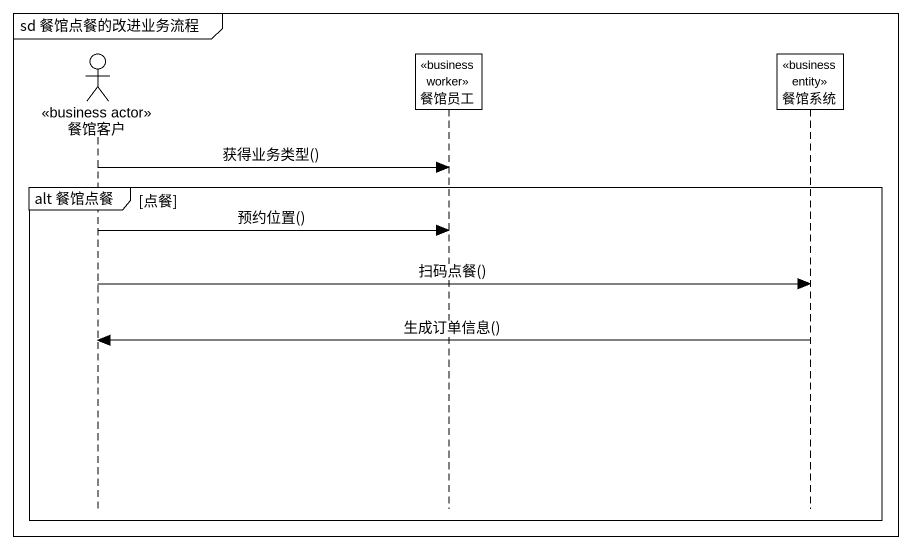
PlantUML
@startuml
mainframe sd 餐馆点餐的改进业务流程
hide footbox
actor 餐馆客户 <<business actor>>
participant 餐馆员工 <<business worker>>
participant 餐馆系统 <<business entity>>

餐馆客户 -> 餐馆员工 : 获得业务类型()
group alt 餐馆点餐 [点餐]
  餐馆客户 -> 餐馆员工 : 预约位置()
  餐馆客户 -> 餐馆系统 : 扫码点餐()
  餐馆系统 -> 餐馆客户 : 生成订单信息()
end
@enduml
